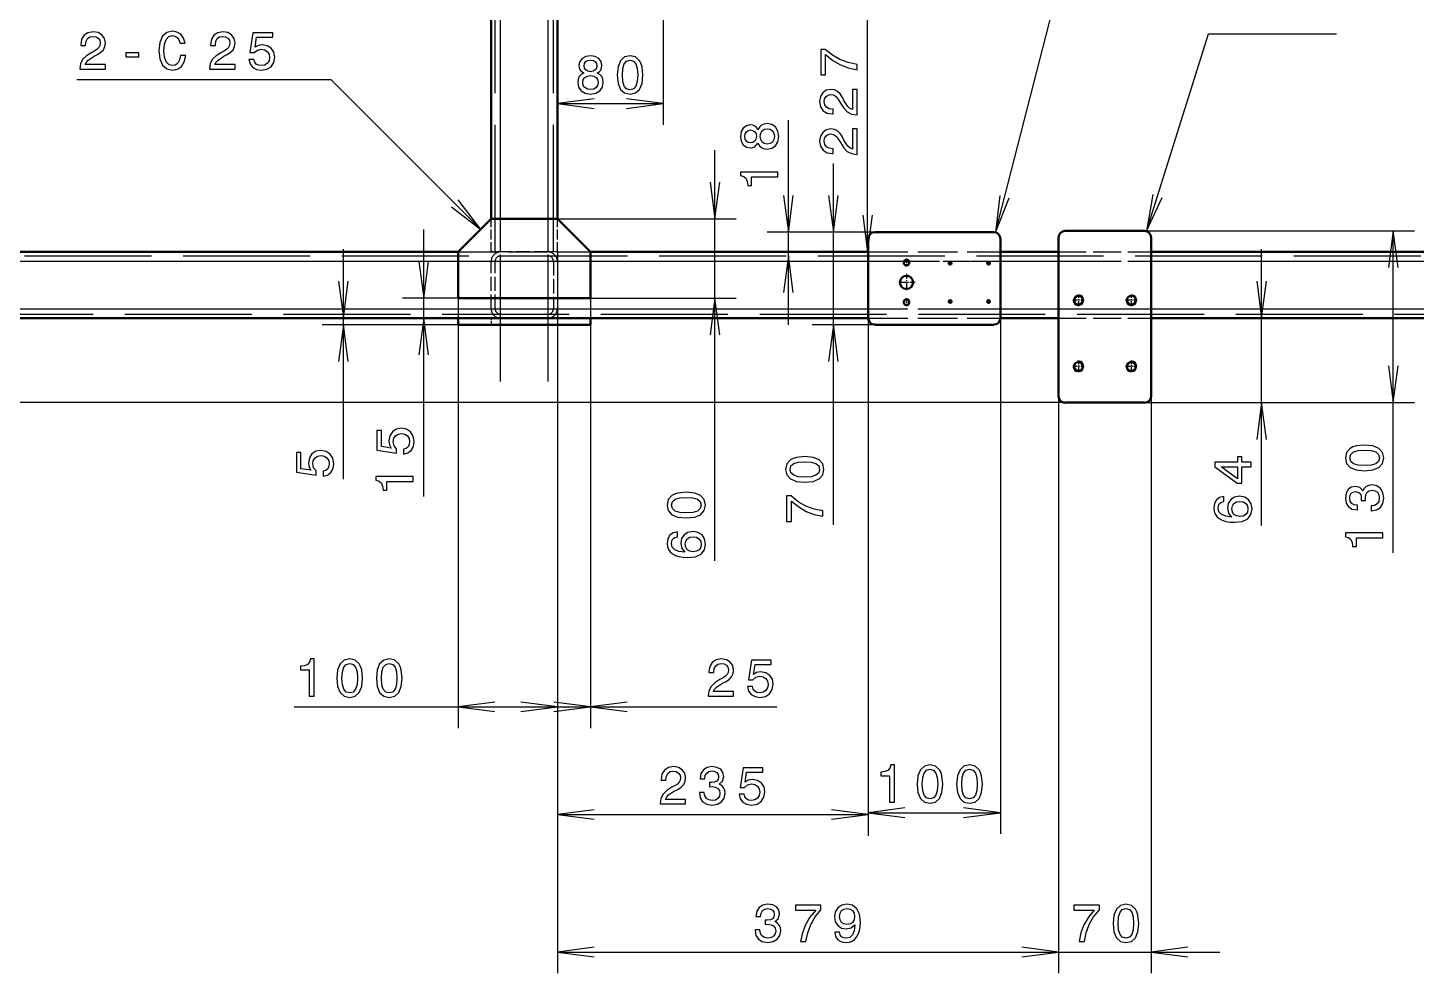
# Model space of a CAD drawing. Extents: x 0 to 1189, y 0 to 841.
# Drawn here: x 510.6 to 641.9, y 377.5 to 466.9 of the extents above; entities that cross this region are included whole.
import ezdxf

# ---------------------------------------------------------------- set-up
doc = ezdxf.new("R2010")
doc.units = 0
doc.linetypes.add('DASHDOT', pattern=[18.5, 12, -3, 0.5, -3])
doc.linetypes.add('DASHED', pattern=[15, 12, -3])

msp = doc.modelspace()

# ---------------------------------------------------------------- linework, layer by layer
at = {"color": 7, "linetype": 'DASHDOT', "lineweight": 25}
for p, q in [((555.29, 433.47), (555.29, 580.47)), ((559.79, 433.47), (559.79, 580.47)), ((139.37, 444.84), (804.47, 444.84)), ((132.92, 440.34), (810.92, 440.34))]:
    msp.add_line(p, q, dxfattribs=at)
at = {"color": 7, "linetype": 'DASHED', "lineweight": 25}
for p, q in [((554.79, 445.72), (554.79, 568.22)), ((555.29, 445.72), (555.29, 568.22)), ((555.29, 445.72), (555.29, 568.22)), ((555.29, 445.72), (555.29, 568.22)), ((559.79, 445.72), (559.79, 568.22)), ((559.79, 445.72), (559.79, 568.22)), ((559.79, 445.72), (559.79, 568.22)), ((560.29, 445.72), (560.29, 568.22)), ((195.29, 445.34), (748.54, 445.34)), ((194.79, 444.84), (749.04, 444.84)), ((194.79, 444.84), (749.04, 444.84)), ((194.79, 444.84), (749.04, 444.84)), ((189.79, 439.84), (754.04, 439.84)), ((190.29, 440.34), (753.54, 440.34)), ((190.29, 440.34), (753.54, 440.34)), ((190.29, 440.34), (753.54, 440.34))]:
    msp.add_line(p, q, dxfattribs=at)
at = {"color": 7, "lineweight": 25}
for p, q in [((560.67, 489.72), (560.67, 457.74)), ((570.67, 489.72), (570.67, 457.74)), ((602.07, 447.57), (609.28, 475.58)), ((555.29, 448.84), (555.29, 474.09)), ((559.79, 448.84), (559.79, 474.09)), ((589.99, 445.72), (589.99, 474.09)), ((616.36, 447.69), (622.22, 466.33)), ((622.22, 466.33), (634.3, 466.33)), ((539.28, 462), (515.25, 462)), ((553.43, 447.85), (539.28, 462)), ((560.67, 459.74), (570.67, 459.74)), ((582.51, 438.84), (582.51, 458.16)), ((575.56, 416.53), (575.56, 455.34)), ((586.76, 419.91), (586.76, 454.09)), ((548.04, 422.6), (548.04, 447.84)), ((560.67, 448.84), (577.56, 448.84)), ((590.67, 447.59), (580.51, 447.59)), ((590.67, 447.59), (584.76, 447.59)), ((616.17, 447.72), (641.68, 447.72)), ((639.68, 417.26), (639.68, 447.72)), ((540.44, 424.25), (540.44, 445.97)), ((560.67, 445.72), (560.67, 400.71)), ((560.67, 445.72), (560.67, 390.53)), ((560.67, 445.72), (560.67, 377.53)), ((627.24, 419.86), (627.24, 445.97)), ((477.54, 444.84), (551.29, 444.84)), ((563.79, 444.84), (590.04, 444.84)), ((593.44, 444.84), (593.89, 444.84)), ((602.54, 444.84), (608.04, 444.84)), ((616.79, 444.84), (650.67, 444.84)), ((551.29, 441.34), (546.04, 441.34)), ((551.29, 441.34), (551.29, 400.71)), ((563.79, 441.34), (563.79, 400.71)), ((563.79, 441.34), (563.79, 400.71)), ((563.79, 441.34), (577.56, 441.34)), ((477.54, 440.34), (590.04, 440.34)), ((602.54, 440.34), (608.04, 440.34)), ((616.79, 440.34), (715.04, 440.34)), ((551.29, 439.47), (538.44, 439.47)), ((551.29, 438.84), (538.44, 438.84)), ((590.67, 438.84), (584.76, 438.84)), ((590.04, 439.47), (590.04, 390.53)), ((590.04, 439.47), (590.04, 390.7)), ((602.54, 439.47), (602.54, 390.7)), ((608.04, 432.09), (608.04, 377.53)), ((608.04, 432.09), (608.04, 377.53)), ((616.79, 432.09), (616.79, 377.53)), ((608.67, 431.47), (80.84, 431.47)), ((616.17, 431.47), (629.24, 431.47)), ((616.17, 431.47), (641.68, 431.47)), ((535.79, 402.71), (563.79, 402.71)), ((554.17, 402.71), (581.4, 402.71)), ((560.67, 392.53), (590.04, 392.53)), ((590.04, 392.7), (602.54, 392.7)), ((560.67, 379.53), (608.04, 379.53)), ((601.54, 379.53), (623.29, 379.53))]:
    msp.add_line(p, q, dxfattribs=at)
at = {"color": 7, "lineweight": 50}
for p, q in [((554.42, 448.84), (554.42, 474.09)), ((560.67, 448.84), (560.67, 474.09)), ((554.42, 448.84), (551.29, 445.72)), ((560.67, 448.84), (554.42, 448.84)), ((563.79, 445.72), (560.67, 448.84)), ((601.92, 447.59), (590.67, 447.59)), ((616.17, 447.72), (608.67, 447.72)), ((590.04, 446.97), (590.04, 439.47)), ((602.54, 439.47), (602.54, 446.97)), ((608.04, 447.09), (608.04, 432.09)), ((616.79, 432.09), (616.79, 447.09)), ((477.54, 445.72), (551.29, 445.72)), ((551.29, 445.72), (551.29, 441.34)), ((563.79, 445.72), (590.04, 445.72)), ((563.79, 441.34), (563.79, 445.72)), ((602.54, 445.72), (608.04, 445.72)), ((616.79, 445.72), (650.67, 445.72)), ((551.29, 441.34), (563.79, 441.34)), ((477.54, 439.47), (590.04, 439.47)), ((551.29, 439.47), (551.29, 438.84)), ((563.79, 438.84), (551.29, 438.84)), ((563.79, 439.47), (563.79, 438.84)), ((590.67, 438.84), (601.92, 438.84)), ((602.54, 439.47), (608.04, 439.47)), ((616.79, 439.47), (715.04, 439.47)), ((608.67, 431.47), (616.17, 431.47))]:
    msp.add_line(p, q, dxfattribs=at)
at = {"color": 7, "linetype": 'DASHED', "lineweight": 25, "ltscale": 0.078125}
for p, q in [((554.42, 445.72), (554.42, 448.84)), ((555.29, 445.72), (555.29, 448.84)), ((559.79, 445.72), (559.79, 448.84)), ((560.67, 445.72), (560.67, 448.84))]:
    msp.add_line(p, q, dxfattribs=at)
at = {"color": 7, "linetype": 'DASHED', "lineweight": 25, "ltscale": 0.3125}
for p, q in [((551.29, 445.72), (563.79, 445.72)), ((590.04, 445.72), (602.54, 445.72)), ((551.29, 444.84), (563.79, 444.84)), ((590.04, 440.34), (602.54, 440.34)), ((563.79, 439.47), (551.29, 439.47)), ((590.04, 439.47), (602.54, 439.47))]:
    msp.add_line(p, q, dxfattribs=at)
at = {"color": 7, "linetype": 'DASHED', "lineweight": 25, "ltscale": 0.021875}
for p, q in [((555.29, 445.72), (554.42, 445.72)), ((560.67, 445.72), (559.79, 445.72))]:
    msp.add_line(p, q, dxfattribs=at)
at = {"color": 7, "linetype": 'DASHED', "lineweight": 25, "ltscale": 0.1125}
for p, q in [((559.79, 445.72), (555.29, 445.72)), ((554.42, 440.34), (554.42, 444.84)), ((554.79, 440.34), (554.79, 444.84)), ((560.29, 444.84), (560.29, 440.34)), ((560.67, 444.84), (560.67, 440.34))]:
    msp.add_line(p, q, dxfattribs=at)
at = {"color": 7, "linetype": 'DASHDOT', "lineweight": 25, "ltscale": 0.016794}
for p, q in [((593.67, 445.06), (593.67, 444.38)), ((594, 444.72), (593.33, 444.72)), ((593.67, 441.31), (593.67, 440.63)), ((594, 440.97), (593.33, 440.97))]:
    msp.add_line(p, q, dxfattribs=at)
at = {"color": 7, "linetype": 'DASHED', "lineweight": 25, "ltscale": 0.21875}
for p, q in [((608.04, 445.72), (616.79, 445.72)), ((608.04, 444.84), (616.79, 444.84)), ((608.04, 440.34), (616.79, 440.34)), ((608.04, 439.47), (616.79, 439.47))]:
    msp.add_line(p, q, dxfattribs=at)
at = {"color": 7, "linetype": 'DASHED', "lineweight": 25, "ltscale": 0.084972}
msp.add_line((590.04, 444.84), (593.44, 444.84), dxfattribs=at)
at = {"color": 7, "linetype": 'DASHDOT', "lineweight": 25, "ltscale": 0.040625}
for p, q in [((593.67, 443.66), (593.67, 442.03)), ((594.48, 442.84), (592.86, 442.84))]:
    msp.add_line(p, q, dxfattribs=at)
at = {"color": 7, "linetype": 'DASHED', "lineweight": 25, "ltscale": 0.216222}
msp.add_line((593.89, 444.84), (602.54, 444.84), dxfattribs=at)
at = {"color": 7, "linetype": 'DASHDOT', "lineweight": 25, "ltscale": 0.008176}
for p, q in [((597.96, 444.66), (597.63, 444.66)), ((601.58, 444.66), (601.25, 444.66)), ((597.96, 441.03), (597.63, 441.03)), ((601.58, 441.03), (601.25, 441.03))]:
    msp.add_line(p, q, dxfattribs=at)
at = {"color": 7, "linetype": 'DASHDOT', "lineweight": 25, "ltscale": 0.008177}
for p, q in [((597.79, 444.82), (597.79, 444.49)), ((601.42, 444.82), (601.42, 444.49)), ((597.79, 441.2), (597.79, 440.87)), ((601.42, 441.2), (601.42, 440.87))]:
    msp.add_line(p, q, dxfattribs=at)
at = {"color": 7, "linetype": 'DASHDOT', "lineweight": 25, "ltscale": 0.027005}
for p, q in [((610.46, 441.15), (609.38, 441.15)), ((615.46, 441.15), (614.38, 441.15)), ((610.46, 434.9), (609.38, 434.9)), ((615.46, 434.9), (614.38, 434.9))]:
    msp.add_line(p, q, dxfattribs=at)
at = {"color": 7, "linetype": 'DASHDOT', "lineweight": 25, "ltscale": 0.027003}
for p, q in [((609.92, 441.69), (609.92, 440.61)), ((614.92, 441.69), (614.92, 440.61)), ((609.92, 435.44), (609.92, 434.36)), ((614.92, 435.44), (614.92, 434.36))]:
    msp.add_line(p, q, dxfattribs=at)
at = {"color": 7, "linetype": 'DASHED', "lineweight": 25, "ltscale": 0.015625}
for p, q in [((554.42, 439.47), (554.42, 438.84)), ((554.42, 439.47), (554.42, 438.84)), ((560.67, 439.47), (560.67, 438.84)), ((560.67, 439.47), (560.67, 438.84))]:
    msp.add_line(p, q, dxfattribs=at)
at = {"color": 7, "lineweight": 25}
for points in [[(515.54, 463), (517.94, 463), (517.94, 463.43), (516.04, 463.43), (516.15, 463.67), (516.33, 463.86), (516.89, 464.22), (517.19, 464.37), (517.52, 464.59), (517.76, 464.84), (517.89, 465.14), (517.94, 465.48), (517.86, 465.9), (517.62, 466.24), (517.26, 466.45), (516.79, 466.52), (516.3, 466.44), (515.94, 466.2), (515.7, 465.82), (515.62, 465.32), (515.62, 465.25), (516.08, 465.25), (516.08, 465.29), (516.12, 465.64), (516.26, 465.89), (516.48, 466.05), (516.76, 466.1), (517.06, 466.05), (517.27, 465.93), (517.41, 465.73), (517.46, 465.48), (517.43, 465.25), (517.33, 465.06), (517.17, 464.88), (516.95, 464.73), (516.65, 464.57), (516.16, 464.26), (515.81, 463.93), (515.6, 463.52), (515.54, 463.01)], [(525.06, 464.3), (524.96, 463.87), (524.79, 463.57), (524.56, 463.39), (524.29, 463.33), (523.96, 463.42), (523.7, 463.69), (523.53, 464.13), (523.47, 464.75), (523.53, 465.36), (523.7, 465.81), (523.95, 466.08), (524.29, 466.17), (524.53, 466.12), (524.73, 465.98), (524.9, 465.76), (525.01, 465.44), (525.49, 465.44), (525.33, 465.92), (525.07, 466.29), (524.71, 466.51), (524.29, 466.59), (523.75, 466.47), (523.34, 466.11), (523.08, 465.53), (522.99, 464.75), (523.08, 463.96), (523.34, 463.38), (523.75, 463.02), (524.29, 462.9), (524.75, 463), (525.13, 463.26), (525.4, 463.7), (525.54, 464.3)], [(527.8, 463), (530.2, 463), (530.2, 463.43), (528.3, 463.43), (528.41, 463.67), (528.59, 463.86), (529.15, 464.22), (529.44, 464.37), (529.78, 464.59), (530.01, 464.84), (530.15, 465.14), (530.2, 465.48), (530.12, 465.9), (529.88, 466.24), (529.52, 466.45), (529.05, 466.52), (528.56, 466.44), (528.19, 466.2), (527.96, 465.82), (527.88, 465.32), (527.88, 465.25), (528.34, 465.25), (528.34, 465.29), (528.38, 465.64), (528.52, 465.89), (528.73, 466.05), (529.02, 466.1), (529.31, 466.05), (529.53, 465.93), (529.67, 465.73), (529.72, 465.48), (529.69, 465.25), (529.59, 465.06), (529.43, 464.88), (529.21, 464.73), (528.91, 464.57), (528.42, 464.26), (528.07, 463.93), (527.86, 463.52), (527.8, 463.01)], [(531.51, 463.91), (531.62, 463.5), (531.87, 463.17), (532.23, 462.97), (532.7, 462.9), (533.21, 462.99), (533.6, 463.23), (533.86, 463.63), (533.95, 464.13), (533.87, 464.6), (533.62, 464.97), (533.25, 465.21), (532.76, 465.29), (532.38, 465.23), (532.09, 465.07), (532.23, 466.01), (533.76, 466.01), (533.76, 466.42), (531.89, 466.42), (531.61, 464.57), (532.02, 464.57), (532.31, 464.8), (532.68, 464.89), (533, 464.83), (533.25, 464.67), (533.41, 464.42), (533.46, 464.11), (533.41, 463.79), (533.25, 463.54), (533, 463.39), (532.68, 463.33), (532.41, 463.37), (532.21, 463.48), (532.06, 463.66), (531.98, 463.91)], [(588.99, 462.94), (588.99, 463.45), (588.16, 463.62), (587.38, 463.91), (586.66, 464.32), (585.98, 464.86), (585.56, 464.86), (585.56, 462.46), (586.02, 462.46), (586.02, 464.38), (586.7, 463.82), (587.42, 463.41), (588.17, 463.11)], [(519.89, 464.15), (521.11, 464.15), (521.11, 464.55), (519.89, 464.55)], [(563.18, 462.62), (562.92, 462.48), (562.74, 462.29), (562.63, 462.04), (562.6, 461.74), (562.68, 461.29), (562.91, 460.94), (563.29, 460.72), (563.8, 460.64), (564.31, 460.72), (564.69, 460.94), (564.92, 461.29), (565.01, 461.74), (564.97, 462.04), (564.86, 462.29), (564.68, 462.48), (564.43, 462.62), (564.63, 462.74), (564.77, 462.91), (564.85, 463.11), (564.88, 463.36), (564.8, 463.72), (564.59, 464.01), (564.25, 464.19), (563.8, 464.26), (563.35, 464.19), (563, 464.01), (562.79, 463.72), (562.71, 463.36), (562.74, 463.11), (562.82, 462.91)], [(563.19, 463.32), (563.23, 463.54), (563.35, 463.71), (563.54, 463.82), (563.8, 463.86), (564.05, 463.82), (564.24, 463.71), (564.37, 463.54), (564.41, 463.32), (564.37, 463.09), (564.24, 462.92), (564.05, 462.8), (563.8, 462.76), (563.54, 462.8), (563.35, 462.92), (563.23, 463.09)], [(566.32, 462.45), (566.4, 461.65), (566.63, 461.09), (567.01, 460.75), (567.54, 460.64), (568.06, 460.75), (568.43, 461.09), (568.67, 461.65), (568.75, 462.45), (568.67, 463.23), (568.57, 463.55), (568.43, 463.8), (568.06, 464.15), (567.54, 464.26), (567.01, 464.15), (566.63, 463.8), (566.4, 463.23)], [(566.81, 462.45), (566.85, 463.06), (566.97, 463.5), (567.2, 463.75), (567.54, 463.84), (567.87, 463.75), (568.1, 463.5), (568.22, 463.06), (568.26, 462.45), (568.22, 461.83), (568.1, 461.39), (567.87, 461.14), (567.54, 461.05), (567.2, 461.14), (566.97, 461.39), (566.85, 461.83)], [(563.08, 461.75), (563.12, 462.02), (563.27, 462.22), (563.5, 462.35), (563.8, 462.4), (564.1, 462.35), (564.32, 462.22), (564.47, 462.02), (564.52, 461.75), (564.47, 461.46), (564.32, 461.25), (564.1, 461.11), (563.8, 461.06), (563.5, 461.11), (563.27, 461.25), (563.12, 461.46)], [(588.99, 458.68), (588.99, 461.08), (588.56, 461.08), (588.56, 459.18), (588.32, 459.29), (588.12, 459.47), (587.76, 460.03), (587.61, 460.33), (587.4, 460.66), (587.14, 460.9), (586.85, 461.03), (586.51, 461.08), (586.08, 461), (585.75, 460.76), (585.54, 460.4), (585.46, 459.93), (585.55, 459.44), (585.79, 459.07), (586.17, 458.84), (586.66, 458.76), (586.73, 458.76), (586.73, 459.22), (586.69, 459.22), (586.35, 459.26), (586.1, 459.4), (585.94, 459.61), (585.88, 459.9), (585.93, 460.19), (586.06, 460.41), (586.26, 460.55), (586.5, 460.6), (586.73, 460.57), (586.93, 460.47), (587.1, 460.31), (587.25, 460.09), (587.42, 459.79), (587.73, 459.3), (588.06, 458.95), (588.46, 458.74), (588.97, 458.68)], [(579.62, 456.01), (579.76, 455.76), (579.96, 455.58), (580.21, 455.47), (580.5, 455.43), (580.95, 455.52), (581.3, 455.75), (581.52, 456.13), (581.61, 456.64), (581.52, 457.15), (581.3, 457.53), (580.95, 457.76), (580.5, 457.85), (580.21, 457.8), (579.96, 457.7), (579.76, 457.52), (579.62, 457.27), (579.5, 457.47), (579.33, 457.61), (579.13, 457.69), (578.89, 457.72), (578.53, 457.64), (578.24, 457.43), (578.05, 457.09), (577.98, 456.64), (578.05, 456.19), (578.24, 455.84), (578.53, 455.63), (578.89, 455.55), (579.13, 455.58), (579.33, 455.66)], [(578.93, 456.03), (578.7, 456.07), (578.53, 456.19), (578.43, 456.38), (578.39, 456.64), (578.43, 456.89), (578.53, 457.08), (578.7, 457.2), (578.93, 457.25), (579.15, 457.2), (579.33, 457.08), (579.45, 456.89), (579.48, 456.64), (579.44, 456.38), (579.33, 456.19), (579.15, 456.07)], [(580.49, 455.92), (580.23, 455.96), (580.03, 456.11), (579.89, 456.34), (579.85, 456.64), (579.89, 456.94), (580.03, 457.16), (580.23, 457.31), (580.49, 457.36), (580.78, 457.31), (581, 457.16), (581.14, 456.94), (581.19, 456.64), (581.14, 456.34), (581, 456.11), (580.78, 455.96)], [(588.99, 454.94), (588.99, 457.35), (588.56, 457.35), (588.56, 455.44), (588.32, 455.55), (588.12, 455.73), (587.76, 456.29), (587.61, 456.59), (587.4, 456.92), (587.14, 457.16), (586.85, 457.3), (586.51, 457.35), (586.08, 457.26), (585.75, 457.02), (585.54, 456.66), (585.46, 456.19), (585.55, 455.71), (585.79, 455.34), (586.17, 455.1), (586.66, 455.02), (586.73, 455.02), (586.73, 455.48), (586.69, 455.48), (586.35, 455.53), (586.1, 455.66), (585.94, 455.88), (585.88, 456.17), (585.93, 456.46), (586.06, 456.68), (586.26, 456.82), (586.5, 456.87), (586.73, 456.83), (586.93, 456.74), (587.1, 456.57), (587.25, 456.35), (587.42, 456.05), (587.73, 455.56), (588.06, 455.21), (588.46, 455.01), (588.97, 454.94)], [(581.51, 452.81), (581.51, 453.27), (577.98, 453.27), (577.98, 452.93), (578.29, 452.84), (578.5, 452.66), (578.62, 452.38), (578.66, 452), (579.02, 452), (579.02, 452.81)], [(546.12, 426.6), (546.54, 426.72), (546.86, 426.96), (547.06, 427.33), (547.14, 427.79), (547.05, 428.3), (546.8, 428.7), (546.41, 428.95), (545.9, 429.05), (545.43, 428.96), (545.07, 428.72), (544.83, 428.34), (544.74, 427.85), (544.8, 427.47), (544.97, 427.18), (544.03, 427.32), (544.03, 428.85), (543.61, 428.85), (543.61, 426.98), (545.47, 426.71), (545.47, 427.11), (545.23, 427.4), (545.15, 427.77), (545.2, 428.1), (545.36, 428.34), (545.61, 428.5), (545.93, 428.56), (546.25, 428.5), (546.49, 428.34), (546.65, 428.09), (546.7, 427.77), (546.67, 427.51), (546.55, 427.3), (546.37, 427.15), (546.12, 427.07)], [(538.53, 424.52), (538.94, 424.63), (539.26, 424.88), (539.46, 425.24), (539.54, 425.7), (539.45, 426.21), (539.2, 426.61), (538.81, 426.86), (538.3, 426.96), (537.84, 426.87), (537.47, 426.63), (537.23, 426.25), (537.14, 425.76), (537.21, 425.38), (537.37, 425.09), (536.43, 425.23), (536.43, 426.77), (536.02, 426.77), (536.02, 424.9), (537.87, 424.62), (537.87, 425.02), (537.63, 425.31), (537.55, 425.69), (537.6, 426.01), (537.77, 426.26), (538.01, 426.41), (538.33, 426.47), (538.65, 426.41), (538.89, 426.25), (539.05, 426.01), (539.11, 425.69), (539.07, 425.42), (538.96, 425.21), (538.77, 425.06), (538.53, 424.99)], [(636.97, 425.04), (637.76, 425.11), (638.33, 425.35), (638.67, 425.73), (638.78, 426.25), (638.67, 426.77), (638.33, 427.15), (637.76, 427.38), (636.97, 427.46), (636.18, 427.38), (635.87, 427.29), (635.61, 427.15), (635.27, 426.77), (635.15, 426.25), (635.27, 425.73), (635.62, 425.35), (636.18, 425.11)], [(636.97, 425.52), (636.36, 425.56), (635.92, 425.69), (635.66, 425.91), (635.57, 426.25), (635.66, 426.58), (635.92, 426.81), (636.36, 426.94), (636.97, 426.98), (637.58, 426.94), (638.02, 426.81), (638.28, 426.58), (638.37, 426.25), (638.28, 425.91), (638.02, 425.69), (637.58, 425.56)], [(584.05, 423.95), (584.85, 424.02), (585.41, 424.26), (585.75, 424.64), (585.87, 425.16), (585.75, 425.68), (585.41, 426.06), (584.85, 426.29), (584.05, 426.37), (583.27, 426.29), (582.96, 426.2), (582.7, 426.06), (582.36, 425.68), (582.24, 425.16), (582.36, 424.64), (582.7, 424.26), (583.27, 424.02)], [(584.05, 424.43), (583.44, 424.47), (583.01, 424.6), (582.75, 424.83), (582.66, 425.16), (582.75, 425.5), (583.01, 425.72), (583.44, 425.85), (584.05, 425.89), (584.67, 425.85), (585.11, 425.72), (585.37, 425.5), (585.45, 425.16), (585.37, 424.83), (585.11, 424.6), (584.67, 424.47)], [(626.24, 425.39), (626.24, 425.85), (625.37, 425.85), (625.37, 426.35), (624.97, 426.35), (624.97, 425.85), (622.81, 425.85), (622.81, 425.39), (624.93, 423.85), (625.37, 423.85), (625.37, 425.39)], [(624.97, 424.28), (623.4, 425.39), (624.97, 425.39)], [(547.04, 424.03), (547.04, 424.49), (543.51, 424.49), (543.51, 424.14), (543.82, 424.05), (544.03, 423.87), (544.15, 423.59), (544.19, 423.21), (544.55, 423.21), (544.55, 424.03)], [(572.85, 420.57), (573.65, 420.65), (574.21, 420.88), (574.55, 421.26), (574.66, 421.79), (574.55, 422.31), (574.21, 422.69), (573.65, 422.92), (572.85, 423), (572.07, 422.92), (571.75, 422.82), (571.5, 422.69), (571.15, 422.31), (571.04, 421.79), (571.15, 421.26), (571.5, 420.88), (572.07, 420.65)], [(585.76, 420.73), (585.76, 421.24), (584.93, 421.4), (584.16, 421.7), (583.43, 422.11), (582.76, 422.65), (582.34, 422.65), (582.34, 420.25), (582.8, 420.25), (582.8, 422.16), (583.48, 421.61), (584.19, 421.19), (584.95, 420.9)], [(623.68, 422.59), (623.27, 422.49), (622.97, 422.27), (622.78, 421.93), (622.71, 421.49), (622.75, 421.19), (622.84, 420.93), (623, 420.7), (623.22, 420.51), (623.5, 420.36), (623.84, 420.25), (624.23, 420.18), (624.68, 420.16), (625.4, 420.24), (625.92, 420.49), (626.23, 420.89), (626.34, 421.43), (626.25, 421.92), (626.01, 422.29), (625.64, 422.53), (625.16, 422.62), (624.68, 422.53), (624.32, 422.3), (624.08, 421.94), (624, 421.5), (624.1, 421.02), (624.39, 420.66), (623.84, 420.74), (623.44, 420.9), (623.2, 421.15), (623.12, 421.49), (623.16, 421.74), (623.27, 421.93), (623.44, 422.06), (623.68, 422.13)], [(637.58, 421.24), (637.62, 421.24), (638.1, 421.33), (638.46, 421.56), (638.69, 421.94), (638.78, 422.43), (638.69, 422.95), (638.47, 423.35), (638.12, 423.6), (637.67, 423.69), (637.37, 423.65), (637.13, 423.54), (636.94, 423.36), (636.8, 423.12), (636.53, 423.44), (636.1, 423.56), (635.7, 423.48), (635.41, 423.27), (635.22, 422.91), (635.15, 422.43), (635.23, 421.98), (635.46, 421.63), (635.81, 421.4), (636.28, 421.33), (636.31, 421.33), (636.31, 421.77), (635.99, 421.81), (635.76, 421.95), (635.62, 422.16), (635.57, 422.46), (635.61, 422.72), (635.71, 422.91), (635.89, 423.02), (636.12, 423.07), (636.36, 423.02), (636.53, 422.9), (636.63, 422.69), (636.66, 422.4), (636.66, 422.21), (637.06, 422.21), (637.05, 422.46), (637.09, 422.77), (637.21, 423.01), (637.41, 423.15), (637.67, 423.2), (637.96, 423.15), (638.18, 423), (638.31, 422.77), (638.36, 422.46), (638.31, 422.14), (638.15, 421.91), (637.91, 421.76), (637.58, 421.71)], [(572.85, 421.06), (572.24, 421.1), (571.81, 421.22), (571.55, 421.45), (571.46, 421.79), (571.55, 422.12), (571.81, 422.35), (572.24, 422.47), (572.85, 422.51), (573.47, 422.47), (573.91, 422.35), (574.17, 422.12), (574.25, 421.79), (574.17, 421.45), (573.91, 421.22), (573.47, 421.1)], [(625.17, 422.13), (625.49, 422.08), (625.73, 421.93), (625.89, 421.71), (625.94, 421.42), (625.89, 421.13), (625.73, 420.9), (625.49, 420.75), (625.17, 420.71), (624.86, 420.76), (624.62, 420.9), (624.47, 421.13), (624.42, 421.45), (624.47, 421.72), (624.62, 421.93), (624.86, 422.08)], [(572.01, 419.26), (571.6, 419.17), (571.3, 418.94), (571.1, 418.6), (571.04, 418.16), (571.07, 417.86), (571.17, 417.6), (571.33, 417.38), (571.55, 417.18), (571.83, 417.03), (572.16, 416.92), (572.56, 416.85), (573.01, 416.83), (573.73, 416.91), (574.25, 417.16), (574.56, 417.56), (574.66, 418.1), (574.57, 418.59), (574.34, 418.96), (573.96, 419.21), (573.49, 419.29), (573.01, 419.21), (572.64, 418.97), (572.41, 418.62), (572.33, 418.17), (572.43, 417.69), (572.72, 417.34), (572.16, 417.41), (571.76, 417.57), (571.53, 417.82), (571.45, 418.16), (571.49, 418.41), (571.59, 418.61), (571.77, 418.73), (572.01, 418.8)], [(573.49, 418.8), (573.81, 418.75), (574.05, 418.61), (574.22, 418.38), (574.27, 418.1), (574.22, 417.8), (574.06, 417.57), (573.82, 417.43), (573.5, 417.38), (573.19, 417.43), (572.95, 417.57), (572.8, 417.8), (572.74, 418.12), (572.8, 418.39), (572.95, 418.61), (573.18, 418.75)], [(638.68, 418.69), (638.68, 419.15), (635.15, 419.15), (635.15, 418.8), (635.46, 418.71), (635.67, 418.53), (635.79, 418.26), (635.83, 417.87), (636.19, 417.87), (636.19, 418.69)], [(537.21, 403.71), (537.67, 403.71), (537.67, 407.24), (537.33, 407.24), (537.24, 406.93), (537.06, 406.72), (536.78, 406.6), (536.4, 406.56), (536.4, 406.2), (537.21, 406.2)], [(539.82, 405.42), (539.9, 404.63), (540.14, 404.07), (540.51, 403.72), (541.04, 403.61), (541.56, 403.72), (541.94, 404.07), (542.17, 404.63), (542.25, 405.42), (542.17, 406.21), (542.07, 406.52), (541.94, 406.78), (541.56, 407.12), (541.04, 407.24), (540.51, 407.12), (540.14, 406.77), (539.9, 406.21)], [(543.56, 405.42), (543.64, 404.63), (543.87, 404.07), (544.25, 403.72), (544.78, 403.61), (545.29, 403.72), (545.67, 404.07), (545.91, 404.63), (545.99, 405.42), (545.91, 406.21), (545.81, 406.52), (545.67, 406.78), (545.29, 407.12), (544.78, 407.24), (544.25, 407.12), (543.87, 406.77), (543.64, 406.21)], [(574.92, 403.71), (577.32, 403.71), (577.32, 404.15), (575.42, 404.15), (575.53, 404.38), (575.71, 404.58), (576.27, 404.94), (576.57, 405.09), (576.9, 405.31), (577.14, 405.56), (577.27, 405.86), (577.32, 406.19), (577.24, 406.62), (577, 406.95), (576.64, 407.16), (576.17, 407.24), (575.68, 407.15), (575.31, 406.92), (575.08, 406.54), (575, 406.04), (575, 405.97), (575.46, 405.97), (575.46, 406.01), (575.5, 406.35), (575.64, 406.6), (575.85, 406.76), (576.14, 406.82), (576.43, 406.77), (576.65, 406.64), (576.79, 406.45), (576.84, 406.2), (576.81, 405.97), (576.71, 405.77), (576.55, 405.6), (576.33, 405.45), (576.03, 405.29), (575.54, 404.97), (575.19, 404.64), (574.98, 404.24), (574.92, 403.73)], [(578.63, 404.63), (578.74, 404.21), (578.99, 403.89), (579.35, 403.69), (579.82, 403.61), (580.33, 403.7), (580.72, 403.95), (580.98, 404.34), (581.07, 404.85), (580.99, 405.32), (580.74, 405.68), (580.37, 405.92), (579.88, 406.01), (579.5, 405.95), (579.21, 405.78), (579.35, 406.72), (580.88, 406.72), (580.88, 407.14), (579.01, 407.14), (578.73, 405.28), (579.14, 405.28), (579.43, 405.52), (579.8, 405.6), (580.12, 405.55), (580.37, 405.39), (580.53, 405.14), (580.58, 404.82), (580.53, 404.5), (580.37, 404.26), (580.12, 404.1), (579.8, 404.05), (579.53, 404.08), (579.33, 404.2), (579.18, 404.38), (579.1, 404.63)], [(540.31, 405.42), (540.35, 406.03), (540.47, 406.47), (540.7, 406.73), (541.04, 406.82), (541.37, 406.73), (541.6, 406.47), (541.73, 406.03), (541.77, 405.42), (541.73, 404.81), (541.6, 404.37), (541.37, 404.11), (541.04, 404.03), (540.7, 404.11), (540.47, 404.37), (540.35, 404.81)], [(544.04, 405.42), (544.08, 406.03), (544.21, 406.47), (544.44, 406.73), (544.78, 406.82), (545.11, 406.73), (545.34, 406.47), (545.46, 406.03), (545.5, 405.42), (545.46, 404.81), (545.34, 404.37), (545.11, 404.11), (544.78, 404.03), (544.44, 404.11), (544.21, 404.37), (544.08, 404.81)], [(570.39, 393.53), (572.79, 393.53), (572.79, 393.97), (570.89, 393.97), (571, 394.21), (571.18, 394.4), (571.74, 394.76), (572.04, 394.91), (572.37, 395.13), (572.61, 395.38), (572.74, 395.68), (572.79, 396.02), (572.71, 396.44), (572.47, 396.77), (572.11, 396.98), (571.64, 397.06), (571.16, 396.97), (570.79, 396.74), (570.55, 396.36), (570.47, 395.86), (570.47, 395.79), (570.93, 395.79), (570.93, 395.83), (570.97, 396.17), (571.11, 396.42), (571.33, 396.59), (571.61, 396.64), (571.91, 396.59), (572.12, 396.46), (572.27, 396.27), (572.32, 396.02), (572.28, 395.79), (572.18, 395.59), (572.02, 395.42), (571.8, 395.27), (571.5, 395.11), (571.01, 394.8), (570.66, 394.46), (570.45, 394.06), (570.39, 393.55)], [(574.09, 394.63), (574.09, 394.6), (574.17, 394.11), (574.4, 393.75), (574.78, 393.52), (575.27, 393.43), (575.79, 393.52), (576.19, 393.74), (576.44, 394.09), (576.53, 394.55), (576.49, 394.85), (576.38, 395.09), (576.2, 395.27), (575.96, 395.41), (576.28, 395.68), (576.4, 396.12), (576.32, 396.51), (576.11, 396.81), (575.75, 396.99), (575.27, 397.06), (574.82, 396.98), (574.47, 396.76), (574.24, 396.4), (574.17, 395.94), (574.17, 395.9), (574.61, 395.9), (574.65, 396.22), (574.79, 396.45), (575, 396.6), (575.3, 396.65), (575.56, 396.61), (575.75, 396.5), (575.87, 396.33), (575.91, 396.1), (575.87, 395.85), (575.74, 395.68), (575.53, 395.58), (575.24, 395.55), (575.05, 395.56), (575.05, 395.16), (575.3, 395.17), (575.61, 395.12), (575.85, 395), (575.99, 394.81), (576.04, 394.55), (575.99, 394.26), (575.84, 394.04), (575.61, 393.9), (575.3, 393.86), (574.98, 393.91), (574.75, 394.06), (574.6, 394.3), (574.55, 394.63)], [(577.84, 394.45), (577.95, 394.03), (578.2, 393.71), (578.56, 393.51), (579.03, 393.43), (579.54, 393.52), (579.93, 393.77), (580.19, 394.16), (580.28, 394.67), (580.2, 395.14), (579.95, 395.51), (579.58, 395.74), (579.09, 395.83), (578.71, 395.77), (578.42, 395.6), (578.56, 396.55), (580.09, 396.55), (580.09, 396.96), (578.22, 396.96), (577.94, 395.1), (578.35, 395.1), (578.64, 395.34), (579.01, 395.43), (579.33, 395.37), (579.58, 395.21), (579.74, 394.96), (579.79, 394.64), (579.74, 394.33), (579.58, 394.08), (579.33, 393.92), (579.01, 393.87), (578.74, 393.9), (578.54, 394.02), (578.39, 394.2), (578.31, 394.45)], [(592.07, 393.7), (592.53, 393.7), (592.53, 397.23), (592.18, 397.23), (592.09, 396.92), (591.91, 396.71), (591.63, 396.59), (591.25, 396.55), (591.25, 396.19), (592.07, 396.19)], [(594.68, 395.41), (594.75, 394.62), (594.99, 394.05), (595.37, 393.71), (595.89, 393.6), (596.41, 393.71), (596.79, 394.05), (597.02, 394.62), (597.1, 395.41), (597.02, 396.2), (596.93, 396.51), (596.79, 396.77), (596.41, 397.11), (595.89, 397.23), (595.37, 397.11), (594.99, 396.76), (594.75, 396.2)], [(595.16, 395.41), (595.2, 396.02), (595.33, 396.46), (595.56, 396.72), (595.89, 396.81), (596.23, 396.72), (596.45, 396.46), (596.58, 396.02), (596.62, 395.41), (596.58, 394.8), (596.45, 394.36), (596.23, 394.1), (595.89, 394.01), (595.56, 394.1), (595.33, 394.36), (595.2, 394.8)], [(598.41, 395.41), (598.49, 394.62), (598.73, 394.05), (599.1, 393.71), (599.63, 393.6), (600.15, 393.71), (600.53, 394.05), (600.76, 394.62), (600.84, 395.41), (600.76, 396.2), (600.66, 396.51), (600.53, 396.77), (600.15, 397.11), (599.63, 397.23), (599.1, 397.11), (598.73, 396.76), (598.49, 396.2)], [(598.9, 395.41), (598.94, 396.02), (599.06, 396.46), (599.29, 396.72), (599.63, 396.81), (599.96, 396.72), (600.19, 396.46), (600.32, 396.02), (600.36, 395.41), (600.32, 394.8), (600.19, 394.36), (599.96, 394.1), (599.63, 394.01), (599.29, 394.1), (599.06, 394.36), (598.94, 394.8)], [(579.35, 381.63), (579.35, 381.6), (579.43, 381.11), (579.67, 380.75), (580.04, 380.52), (580.53, 380.43), (581.06, 380.52), (581.45, 380.74), (581.7, 381.09), (581.79, 381.54), (581.75, 381.84), (581.64, 382.08), (581.46, 382.27), (581.22, 382.41), (581.55, 382.68), (581.66, 383.11), (581.59, 383.51), (581.37, 383.8), (581.02, 383.99), (580.53, 384.06), (580.08, 383.98), (579.73, 383.75), (579.51, 383.4), (579.43, 382.93), (579.43, 382.9), (579.88, 382.9), (579.92, 383.22), (580.05, 383.45), (580.26, 383.59), (580.56, 383.64), (580.82, 383.6), (581.01, 383.5), (581.13, 383.32), (581.17, 383.09), (581.13, 382.85), (581.01, 382.68), (580.8, 382.58), (580.51, 382.55), (580.31, 382.55), (580.31, 382.15), (580.56, 382.16), (580.88, 382.12), (581.11, 382), (581.26, 381.8), (581.31, 381.54), (581.25, 381.25), (581.1, 381.04), (580.87, 380.9), (580.56, 380.85), (580.25, 380.9), (580.01, 381.06), (579.87, 381.3), (579.81, 381.63)], [(583.65, 380.53), (584.16, 380.53), (584.33, 381.36), (584.62, 382.14), (585.04, 382.86), (585.58, 383.54), (585.58, 383.96), (583.18, 383.96), (583.18, 383.5), (585.09, 383.5), (584.54, 382.82), (584.12, 382.1), (583.83, 381.35)], [(586.88, 381.4), (586.96, 381), (587.17, 380.69), (587.52, 380.5), (587.97, 380.43), (588.27, 380.47), (588.54, 380.56), (588.76, 380.71), (588.95, 380.93), (589.11, 381.21), (589.22, 381.55), (589.28, 381.95), (589.31, 382.4), (589.22, 383.11), (588.97, 383.63), (588.58, 383.95), (588.04, 384.06), (587.55, 383.97), (587.17, 383.72), (586.93, 383.35), (586.85, 382.88), (586.93, 382.4), (587.17, 382.03), (587.52, 381.8), (587.97, 381.72), (588.44, 381.82), (588.8, 382.11), (588.72, 381.55), (588.56, 381.15), (588.31, 380.91), (587.98, 380.84), (587.71, 380.87), (587.52, 380.98), (587.4, 381.16), (587.35, 381.4)], [(587.34, 382.89), (587.39, 383.2), (587.53, 383.45), (587.75, 383.6), (588.04, 383.66), (588.34, 383.6), (588.57, 383.45), (588.71, 383.2), (588.76, 382.89), (588.71, 382.57), (588.57, 382.34), (588.33, 382.19), (588.03, 382.14), (587.75, 382.19), (587.53, 382.34), (587.39, 382.57)], [(609.98, 380.53), (610.48, 380.53), (610.65, 381.36), (610.94, 382.14), (611.36, 382.86), (611.9, 383.54), (611.9, 383.96), (609.5, 383.96), (609.5, 383.5), (611.41, 383.5), (610.86, 382.82), (610.44, 382.1), (610.15, 381.35)], [(613.2, 382.24), (613.27, 381.45), (613.51, 380.88), (613.89, 380.54), (614.41, 380.43), (614.93, 380.54), (615.31, 380.88), (615.54, 381.45), (615.62, 382.24), (615.54, 383.03), (615.45, 383.34), (615.31, 383.6), (614.93, 383.94), (614.41, 384.06), (613.89, 383.94), (613.51, 383.59), (613.27, 383.03)], [(613.68, 382.24), (613.72, 382.85), (613.85, 383.29), (614.07, 383.55), (614.41, 383.64), (614.74, 383.55), (614.97, 383.29), (615.1, 382.85), (615.14, 382.24), (615.1, 381.63), (614.97, 381.19), (614.74, 380.93), (614.41, 380.84), (614.07, 380.93), (613.85, 381.19), (613.72, 381.63)]]:
    msp.add_lwpolyline(points, close=True, dxfattribs=at)
for points in [[(564.14, 460.19), (560.67, 459.74), (564.14, 459.28)], [(567.2, 459.28), (570.67, 459.74), (567.2, 460.19)], [(575.11, 452.31), (575.56, 448.84), (576.02, 452.31)], [(550.65, 449.98), (553.43, 447.85), (551.3, 450.63)], [(582.05, 451.06), (582.51, 447.59), (582.96, 451.06)], [(586.31, 451.06), (586.76, 447.59), (587.22, 451.06)], [(602.5, 451.05), (602.07, 447.57), (603.38, 450.82)], [(616.96, 451.14), (616.36, 447.69), (617.83, 450.86)], [(589.53, 449.19), (589.99, 445.72), (590.45, 449.19)], [(640.14, 444.25), (639.68, 447.72), (639.22, 444.25)], [(582.96, 441.87), (582.51, 445.34), (582.05, 441.87)], [(547.58, 444.81), (548.04, 441.34), (548.49, 444.81)], [(539.98, 442.94), (540.44, 439.47), (540.9, 442.94)], [(626.78, 442.94), (627.24, 439.47), (627.69, 442.94)], [(576.02, 437.87), (575.56, 441.34), (575.11, 437.87)], [(540.9, 435.37), (540.44, 438.84), (539.98, 435.37)], [(548.49, 436), (548.04, 439.47), (547.58, 436)], [(587.22, 435.37), (586.76, 438.84), (586.31, 435.37)], [(639.22, 434.94), (639.68, 431.47), (640.14, 434.94)], [(627.69, 428), (627.24, 431.47), (626.78, 428)], [(554.76, 403.17), (551.29, 402.71), (554.76, 402.26)], [(557.2, 402.26), (560.67, 402.71), (557.2, 403.17)], [(560.32, 402.26), (563.79, 402.71), (560.32, 403.17)], [(567.26, 403.17), (563.79, 402.71), (567.26, 402.26)], [(564.14, 392.99), (560.67, 392.53), (564.14, 392.08)], [(586.57, 392.08), (590.04, 392.53), (586.57, 392.99)], [(593.51, 393.16), (590.04, 392.7), (593.51, 392.24)], [(599.07, 392.24), (602.54, 392.7), (599.07, 393.16)], [(564.14, 379.99), (560.67, 379.53), (564.14, 379.07)], [(604.57, 379.07), (608.04, 379.53), (604.57, 379.99)], [(604.57, 379.07), (608.04, 379.53), (604.57, 379.99)], [(620.26, 379.99), (616.79, 379.53), (620.26, 379.07)]]:
    msp.add_lwpolyline(points, dxfattribs=at)
at = {"color": 7, "lineweight": 50}
for centre, radius in [((593.67, 444.72), 0.258), ((597.79, 444.66), 0.126), ((601.42, 444.66), 0.126), ((593.67, 442.84), 0.625), ((593.67, 440.97), 0.258), ((597.79, 441.03), 0.126), ((601.42, 441.03), 0.126), ((609.92, 441.15), 0.415), ((614.92, 441.15), 0.415), ((609.92, 434.9), 0.415), ((614.92, 434.9), 0.415)]:
    msp.add_circle(centre, radius, dxfattribs=at)
for centre, start, end in [((590.67, 446.97), 90, 180), ((601.92, 446.97), 0, 90), ((608.67, 447.09), 90, 180), ((616.17, 447.09), 0, 90), ((590.67, 439.47), 180, 270), ((601.92, 439.47), 270, 360), ((608.67, 432.09), 180, 270), ((616.17, 432.09), 270, 360)]:
    msp.add_arc(centre, 0.625, start, end, dxfattribs=at)
at = {"color": 7, "linetype": 'DASHED', "lineweight": 25}
for centre, radius, start, end in [((555.29, 444.84), 0.875, 90, 180), ((555.29, 444.84), 0.5, 90, 180), ((559.79, 444.84), 0.875, 360, 90), ((559.79, 444.84), 0.5, 360, 90), ((555.29, 440.34), 0.875, 180, 270), ((555.29, 440.34), 0.5, 180, 270), ((559.79, 440.34), 0.875, 270, 360), ((559.79, 440.34), 0.5, 270, 360)]:
    msp.add_arc(centre, radius, start, end, dxfattribs=at)
at = {"color": 7, "lineweight": 25}
for centre, radius in [((593.67, 444.72), 0.312), ((597.79, 444.66), 0.156), ((601.42, 444.66), 0.156), ((593.67, 440.97), 0.312), ((597.79, 441.03), 0.156), ((601.42, 441.03), 0.156), ((609.92, 441.15), 0.5), ((614.92, 441.15), 0.5), ((609.92, 434.9), 0.5), ((614.92, 434.9), 0.5)]:
    msp.add_arc(centre, radius, 170, 100, dxfattribs=at)

doc.saveas('drawing.dxf')
